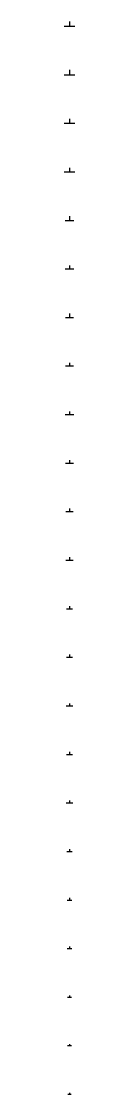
# Model space of a CAD drawing. Header units: metres. Extents: x 2644 to 3356, y 0 to 70732.
import ezdxf

# ---------------------------------------------------------------- set-up
doc = ezdxf.new("R2010")
doc.units = ezdxf.units.M

# ---------------------------------------------------------------- blocks, each defined once
blk = doc.blocks.new('7df61745-89a2-4d85-8630-c6dec5de2c7a_3')
at = {"linetype": 'Continuous'}
for points in [[(107.5, 0), (0, 0), (-107.5, 0)], [(0, 103.5), (0, 0)]]:
    blk.add_lwpolyline(points, dxfattribs=at)
blk = doc.blocks.new('7e0d9b0c-8e62-458c-be2e-77b746479ea1_3')
at = {"linetype": 'Continuous'}
for points in [[(127.5, 0), (0, 0), (-127.5, 0)], [(0, 117.5), (0, 0)]]:
    blk.add_lwpolyline(points, dxfattribs=at)
blk = doc.blocks.new('6f5c588c-ba0b-4dbe-8c9d-b3d78383b00f_3')
at = {"linetype": 'Continuous'}
for points in [[(141, 0), (0, 0), (-141, 0)], [(0, 127), (0, 0)]]:
    blk.add_lwpolyline(points, dxfattribs=at)
blk = doc.blocks.new('360ef80c-fff7-421a-ba1b-82590889c24b_3')
at = {"linetype": 'Continuous'}
for points in [[(165, 0), (0, 0), (-165, 0)], [(0, 147), (0, 0)]]:
    blk.add_lwpolyline(points, dxfattribs=at)
blk = doc.blocks.new('02fc837a-dc4a-4f5f-9e96-bd2c27c6b56f_3')
at = {"linetype": 'Continuous'}
for points in [[(161, 0), (0, 0), (-161, 0)], [(0, 161), (0, 0)]]:
    blk.add_lwpolyline(points, dxfattribs=at)
blk = doc.blocks.new('f7fa2e48-cf8f-49a2-be84-e13bbf7a8495_3')
at = {"linetype": 'Continuous'}
for points in [[(170.5, 0), (0, 0), (-170.5, 0)], [(0, 170.5), (0, 0)]]:
    blk.add_lwpolyline(points, dxfattribs=at)
blk = doc.blocks.new('fd2347f7-4bb8-4d92-917f-d102cab0d63a_3')
at = {"linetype": 'Continuous'}
for points in [[(220, 0), (0, 0), (-220, 0)], [(0, 180), (0, 0)]]:
    blk.add_lwpolyline(points, dxfattribs=at)
blk = doc.blocks.new('c57a37b8-60f3-49eb-8562-40f29fd52c8c_3')
at = {"linetype": 'Continuous'}
for points in [[(207.5, 0), (0, 0), (-207.5, 0)], [(0, 190), (0, 0)]]:
    blk.add_lwpolyline(points, dxfattribs=at)
blk = doc.blocks.new('bc8bd149-80cf-4955-8dfe-f01b66dfd913_3')
at = {"linetype": 'Continuous'}
for points in [[(220, 0), (0, 0), (-220, 0)], [(0, 180), (0, 0)]]:
    blk.add_lwpolyline(points, dxfattribs=at)
blk = doc.blocks.new('a5f13f69-963e-4afa-a675-f1c857046d11_3')
at = {"linetype": 'Continuous'}
for points in [[(205.5, 0), (0, 0), (-205.5, 0)], [(0, 205), (0, 0)]]:
    blk.add_lwpolyline(points, dxfattribs=at)
blk = doc.blocks.new('50e1bda1-3b1a-46f6-a368-3539b733eae9_3')
at = {"linetype": 'Continuous'}
for points in [[(197, 0), (0, 0), (-197, 0)], [(0, 197), (0, 0)]]:
    blk.add_lwpolyline(points, dxfattribs=at)
blk = doc.blocks.new('3a2b007f-4eaf-4a3d-a6d9-2e3cf180af03_3')
at = {"linetype": 'Continuous'}
for points in [[(252.5, 0), (0, 0), (-252.5, 0)], [(0, 219), (0, 0)]]:
    blk.add_lwpolyline(points, dxfattribs=at)
blk = doc.blocks.new('c0e3122c-e310-40e6-ad65-a9fc7e833c7f_3')
at = {"linetype": 'Continuous'}
for points in [[(250, 0), (0, 0), (-250, 0)], [(0, 237), (0, 0)]]:
    blk.add_lwpolyline(points, dxfattribs=at)
blk = doc.blocks.new('74c30a62-7786-436c-96b0-86a0f35bd04e_3')
at = {"linetype": 'Continuous'}
for points in [[(262, 0), (0, 0), (-262, 0)], [(0, 217.5), (0, 0)]]:
    blk.add_lwpolyline(points, dxfattribs=at)
blk = doc.blocks.new('5e8b96cd-8abf-4db6-9195-b3a047019a11_3')
at = {"linetype": 'Continuous'}
for points in [[(277.5, 0), (0, 0), (-277.5, 0)], [(0, 228.5), (0, 0)]]:
    blk.add_lwpolyline(points, dxfattribs=at)
blk = doc.blocks.new('40968f48-861a-4608-b900-f6eea0ff3e2d_3')
at = {"linetype": 'Continuous'}
for points in [[(270, 0), (0, 0), (-270, 0)], [(0, 237.5), (0, 0)]]:
    blk.add_lwpolyline(points, dxfattribs=at)
blk = doc.blocks.new('e86397dd-3e87-4644-a432-cfb87707c6ea_3')
at = {"linetype": 'Continuous'}
for points in [[(270, 0), (0, 0), (-270, 0)], [(0, 277.5), (0, 0)]]:
    blk.add_lwpolyline(points, dxfattribs=at)
blk = doc.blocks.new('fe86db6a-194f-484f-8504-013755518640_3')
at = {"linetype": 'Continuous'}
for points in [[(292, 0), (0, 0), (-292, 0)], [(0, 248), (0, 0)]]:
    blk.add_lwpolyline(points, dxfattribs=at)
blk = doc.blocks.new('8d14470a-6c47-4a62-9530-65f811b12f77_3')
at = {"linetype": 'Continuous'}
for points in [[(293, 0), (0, 0), (-293, 0)], [(0, 292), (0, 0)]]:
    blk.add_lwpolyline(points, dxfattribs=at)
blk = doc.blocks.new('4024e585-afc8-424d-958e-d0561947e856_3')
at = {"linetype": 'Continuous'}
for points in [[(356, 0), (0, 0), (-356, 0)], [(0, 288.5), (0, 0)]]:
    blk.add_lwpolyline(points, dxfattribs=at)
blk = doc.blocks.new('c8f76b54-a1f3-4402-ba74-397d15134ab8_3')
at = {"linetype": 'Continuous'}
for points in [[(356, 0), (0, 0), (-356, 0)], [(0, 313.5), (0, 0)]]:
    blk.add_lwpolyline(points, dxfattribs=at)
blk = doc.blocks.new('7ddf02c0-2bf6-4162-bbd4-c43a39762e2d_3')
at = {"linetype": 'Continuous'}
for points in [[(356, 0), (0, 0), (-356, 0)], [(0, 342.5), (0, 0)]]:
    blk.add_lwpolyline(points, dxfattribs=at)
blk = doc.blocks.new('6b855750-7b72-4fc2-bd1b-13ef053a3af6_3')
at = {"linetype": 'Continuous'}
for points in [[(347.5, 0), (0, 0), (-347.5, 0)], [(0, 331.5), (0, 0)]]:
    blk.add_lwpolyline(points, dxfattribs=at)

msp = doc.modelspace()

# ---------------------------------------------------------------- block references
at = {"linetype": 'Continuous'}
for name, p in [('6b855750-7b72-4fc2-bd1b-13ef053a3af6_3', (3000, 70400)), ('7ddf02c0-2bf6-4162-bbd4-c43a39762e2d_3', (3000, 67200)), ('c8f76b54-a1f3-4402-ba74-397d15134ab8_3', (3000, 64000)), ('4024e585-afc8-424d-958e-d0561947e856_3', (3000, 60800)), ('8d14470a-6c47-4a62-9530-65f811b12f77_3', (3000, 57600)), ('fe86db6a-194f-484f-8504-013755518640_3', (3000, 54400)), ('e86397dd-3e87-4644-a432-cfb87707c6ea_3', (3000, 51200)), ('40968f48-861a-4608-b900-f6eea0ff3e2d_3', (3000, 48000)), ('5e8b96cd-8abf-4db6-9195-b3a047019a11_3', (3000, 44800)), ('74c30a62-7786-436c-96b0-86a0f35bd04e_3', (3000, 41600)), ('c0e3122c-e310-40e6-ad65-a9fc7e833c7f_3', (3000, 38400)), ('3a2b007f-4eaf-4a3d-a6d9-2e3cf180af03_3', (3000, 35200)), ('50e1bda1-3b1a-46f6-a368-3539b733eae9_3', (3000, 32000)), ('a5f13f69-963e-4afa-a675-f1c857046d11_3', (3000, 28800)), ('bc8bd149-80cf-4955-8dfe-f01b66dfd913_3', (3000, 25600)), ('c57a37b8-60f3-49eb-8562-40f29fd52c8c_3', (3000, 22400)), ('fd2347f7-4bb8-4d92-917f-d102cab0d63a_3', (3000, 19200)), ('f7fa2e48-cf8f-49a2-be84-e13bbf7a8495_3', (3000, 16000)), ('02fc837a-dc4a-4f5f-9e96-bd2c27c6b56f_3', (3000, 12800)), ('360ef80c-fff7-421a-ba1b-82590889c24b_3', (3000, 9600)), ('6f5c588c-ba0b-4dbe-8c9d-b3d78383b00f_3', (3000, 6400)), ('7e0d9b0c-8e62-458c-be2e-77b746479ea1_3', (3000, 3200)), ('7df61745-89a2-4d85-8630-c6dec5de2c7a_3', (3000, 0))]:
    msp.add_blockref(name, p, dxfattribs=at)

doc.saveas('drawing.dxf')
